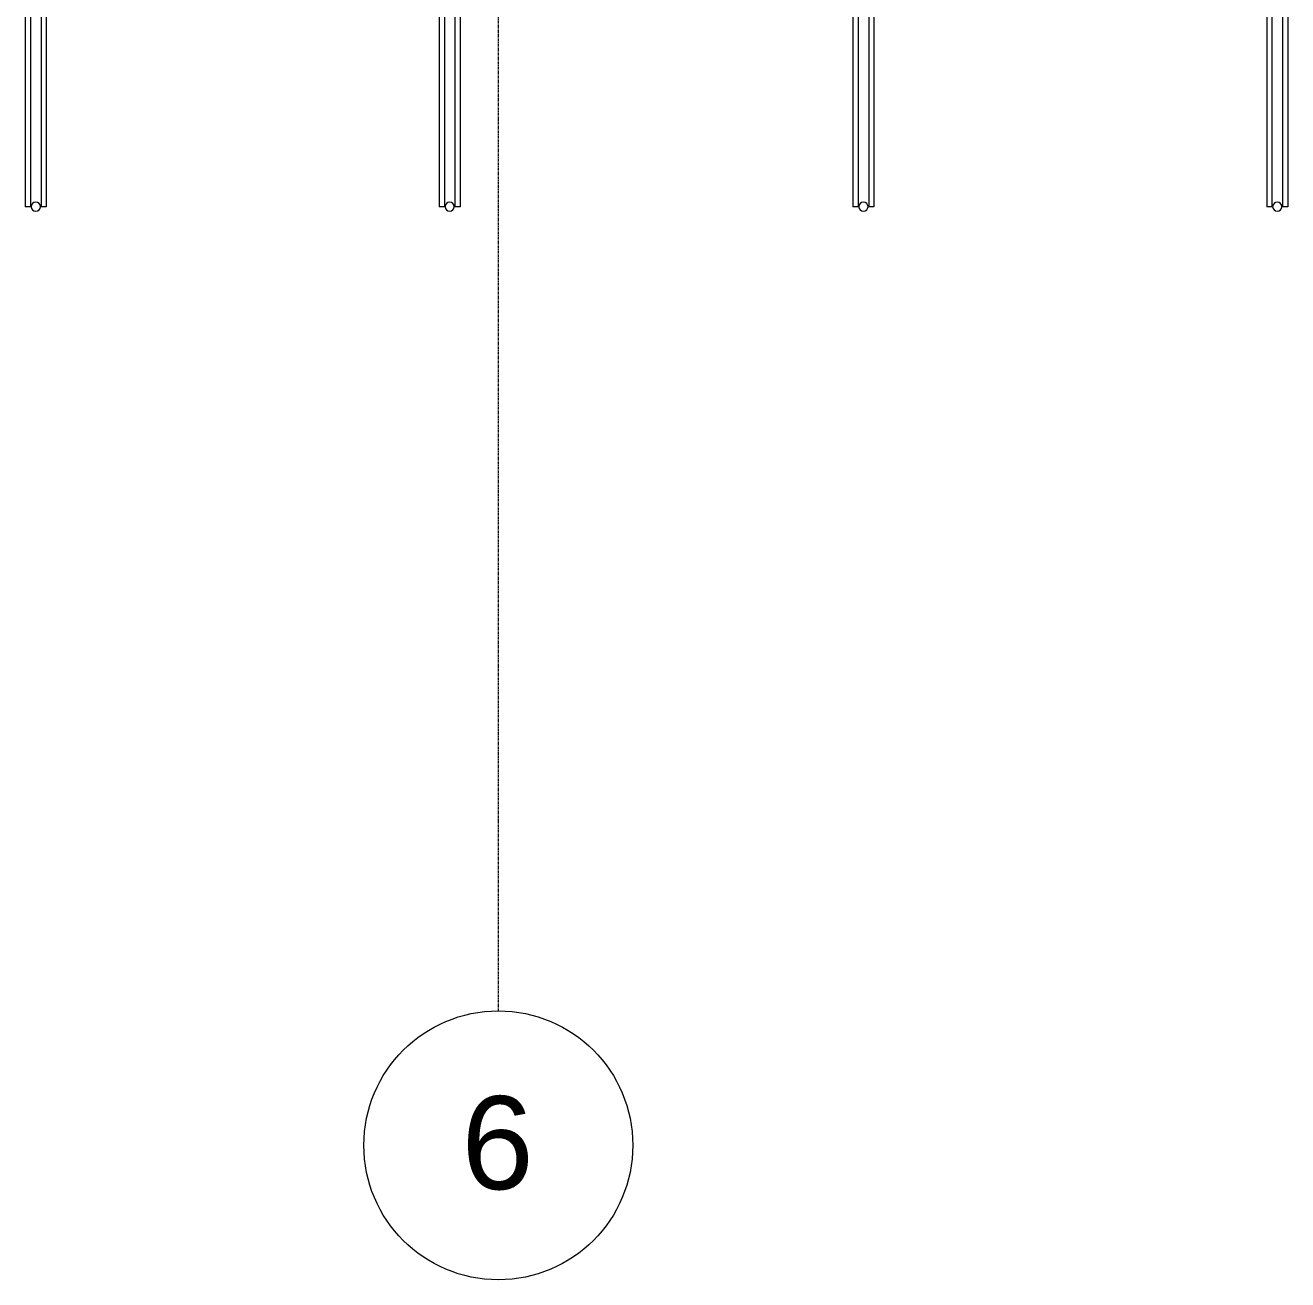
# Model space of a CAD drawing. Header units: millimetres. Extents: x -23600 to 58751, y -29611 to 36794.
# Drawn here: x 23665 to 29767, y -29611 to -23546 of the extents above; entities that cross this region are included whole.
import ezdxf

# ---------------------------------------------------------------- set-up
doc = ezdxf.new("R2010")
doc.units = ezdxf.units.MM
doc.linetypes.add('Grid Line', pattern=[22.225, 12.7, -3.175, 3.175, -3.175])
for name, color, linetype, lineweight in [('A-GENM', 13, 'Continuous', 9), ('S-GRID', 1, 'Continuous', 9), ('S-GRID-IDEN', 1, 'Continuous', 9)]:
    doc.layers.add(name, color=color, linetype=linetype, lineweight=lineweight)
doc.styles.add('Arial_1', font='arial.ttf', dxfattribs={"height": 450})

# ---------------------------------------------------------------- blocks, each defined once
blk = doc.blocks.new('SHADE SUPPORT - SHADE SUPPORT-200511-01 - Entry Level')
at = {"layer": 'A-GENM'}
for p, q in [((13665.3, -23356.2), (13690.7, -23356.2)), ((13665.3, -23356.2), (13665.3, -24423)), ((13690.7, -23356.2), (13690.7, -24423)), ((13741.5, -23356.2), (13766.9, -23356.2)), ((13741.5, -23356.2), (13741.5, -24423)), ((13766.9, -23356.2), (13766.9, -24423)), ((13690.7, -24423), (13665.3, -24423)), ((13766.9, -24423), (13741.5, -24423))]:
    blk.add_line(p, q, dxfattribs=at)
for start, end in [(0, 180), (180, 0)]:
    blk.add_arc((13716.1, -24423), 22.2, start, end, dxfattribs=at)
blk = doc.blocks.new('轴网 - M_Grid Head - Circle-24584-01 - Entry Level')
at = {"layer": 'S-GRID-IDEN'}
blk.add_circle((0, 0), 6.5, dxfattribs=at)

msp = doc.modelspace()

# ---------------------------------------------------------------- linework, layer by layer
at = {"layer": 'S-GRID', "linetype": 'Grid Line'}
msp.add_line((25951.6, -8498.6), (25951.6, -28311.2), dxfattribs=at)

# ---------------------------------------------------------------- block references
at = {"layer": 'A-GENM'}
for p in [(10000, 0), (12000, 0), (14000, 0), (16000, 0)]:
    msp.add_blockref('SHADE SUPPORT - SHADE SUPPORT-200511-01 - Entry Level', p, dxfattribs=at)
at = {"layer": 'S-GRID-IDEN', "xscale": 99.99999999999991, "yscale": 99.99999999999991, "zscale": 99.99999999999991, "rotation": 180}
msp.add_blockref('轴网 - M_Grid Head - Circle-24584-01 - Entry Level', (25951.6, -28961.2), dxfattribs=at)

# ---------------------------------------------------------------- texts
at = {"layer": 'S-GRID-IDEN', "insert": (25773.2, -28723.5), "char_height": 450, "width": 424.894, "attachment_point": 1, "style": 'Arial_1'}
msp.add_mtext('\\fArial|b0|i0|c134|p34|;6', dxfattribs=at)

doc.saveas('drawing.dxf')
